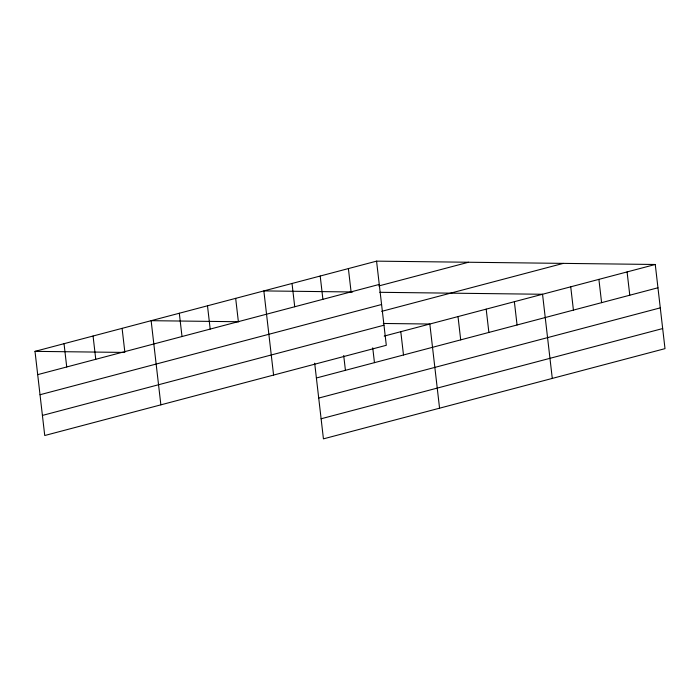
<?xml version="1.0" encoding="UTF-8"?>
<svg xmlns="http://www.w3.org/2000/svg" width="700" height="700" viewBox="0 0 700 700"><rect width="100%" height="100%" fill="white"/><g stroke="black" fill="none" stroke-linecap="round" stroke-linejoin="round"><path stroke-width="1.05" d="M376.565 261.144L386.304 345.293L44.739 435.514L35 351.356L376.565 261.144L655.261 264.486L665 348.644L323.435 438.856L314.676 363.169M37.695 374.64L379.26 284.428M378.779 285.95L468.536 262.246M40.023 394.73L381.588 304.509M381.692 311.351L563.29 263.384M42.411 415.424L383.976 325.211M384.204 336.079L655.261 264.486M316.391 377.991L657.956 287.77M318.719 398.072L660.284 307.86M321.108 418.775L662.673 328.554M352.651 291.979L263.848 290.911L273.586 375.069M379.785 292.303L542.544 294.262L552.282 378.411M238.875 321.738L151.13 320.688L160.869 404.836M383.32 323.47L429.826 324.03L439.565 408.188M35 351.356L124.854 352.433M627.086 271.933L629.781 295.216M598.903 279.379L601.597 302.662M570.727 286.816L573.423 310.1M514.369 301.7L517.064 324.984M486.185 309.146L488.88 332.43M458.01 316.592L460.705 339.876M400.794 331.704L403.489 354.988M372.741 347.839L374.456 362.652M348.39 268.581L351.085 291.865M343.709 355.504L345.424 370.317M320.206 276.027L322.901 299.311M292.031 283.474L294.726 306.757M235.672 298.358L238.368 321.641M207.489 305.795L210.184 329.079M179.314 313.241L182.009 336.525M122.097 328.352L124.793 351.636M93.065 336.017L95.76 359.301M64.032 343.691L66.728 366.975"/></g></svg>
